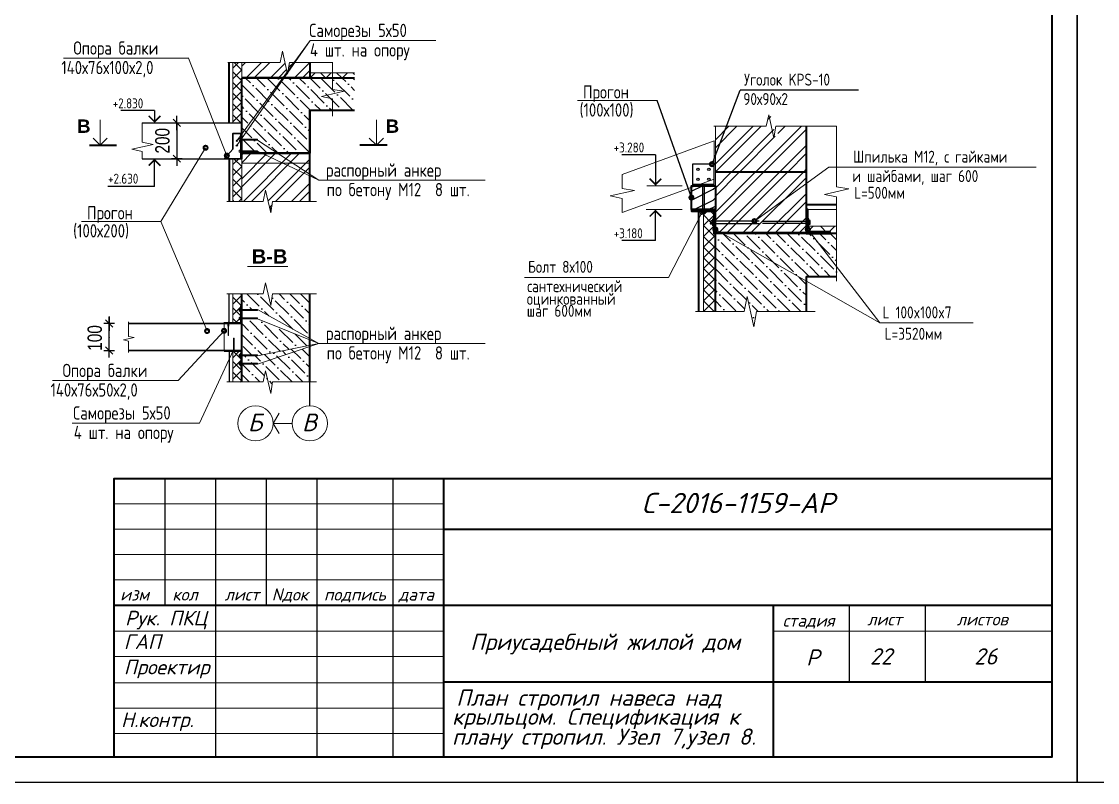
# Model space of a CAD drawing. Extents: x -12289450 to -10763036, y -7834513 to -6150123.
# Drawn here: x -10964037 to -10955030, y -7684862 to -7678492 of the extents above; entities that cross this region are included whole.
import ezdxf

# ---------------------------------------------------------------- set-up
doc = ezdxf.new("R2010")
doc.units = 0
doc.header["$LTSCALE"] = 25
doc.linetypes.add('HIDDEN2', pattern=[4.7625, 3.175, -1.5875])
doc.linetypes.add('невидимая', pattern=[9.525, 6.35, -3.175])
for name, color, linetype in [('001-ПЕРЕГОРОДКИ', 5, 'Continuous'), ('004-ВСПЛИНИИ', 15, 'Continuous'), ('005-РАЗМЕРЫ', 252, 'Continuous'), ('008-ШТРИХОВКА', 252, 'Continuous'), ('1рамка1', 7, 'Continuous'), ('Annotation - Text', 7, 'Continuous'), ('ArchiCAD', 7, 'Continuous'), ('EEE', 7, 'Continuous'), ('kassa', 7, 'Continuous'), ('Крыши', 7, 'Continuous'), ('Новое', 51, 'Continuous')]:
    doc.layers.add(name, color=color, linetype=linetype)
for name, color, linetype, lineweight in [('__АР размеры К_Ном_пера__1', 7, 'Continuous', 5), ('RAZMER', 7, 'Continuous', 9), ('СТЕНЫ', 5, 'Continuous', 40), ('ФУНДАМЕНТ', 5, 'Continuous', 30), ('штриховка', 252, 'Continuous', 9)]:
    doc.layers.add(name, color=color, linetype=linetype, lineweight=lineweight)
doc.styles.add('gismo', font='isocpeui.ttf')
doc.styles.add('GOST 2.304', font='cs_gost2304.shx')
doc.styles.add('TXT0', font='txt', dxfattribs={"width": 0.8})
doc.styles.add('СГЕНЕРИР_СТИЛЬ_1', font='arialbd.ttf')
pattern_1 = [(45, (-11648016.35, -7050638.566), (-44.9012806, 44.9012806), []), (135, (-11648016.35, -7050638.566), (-44.9012806, -44.9012806), [])]
pattern_2 = [(45, (-11648206.35, -7017706.09), (-101.027881, 101.027881), []), (45, (-11648139, -7017706.09), (-101.027881, 101.027881), [])]

# ---------------------------------------------------------------- blocks, each defined once
blk = doc.blocks.new('A8MITTA', base_point=(3180, 3140))
for p, q in [((3180, 3155), (3180, 3125)), ((3160, 3140), (3200, 3140)), ((3170, 3130), (3190, 3150))]:
    blk.add_line(p, q)

msp = doc.modelspace()

# ---------------------------------------------------------------- hatches: boundary and pattern name
at = {"layer": '008-ШТРИХОВКА', "lineweight": 25, "ltscale": 4}
h = msp.add_hatch(dxfattribs=at)
h.set_pattern_fill('ANSI32', color=256, scale=15, style=0)
h.set_pattern_definition(pattern_2)
h.paths.add_polyline_path([(-10961623.3, -7678834.3), (-10961793.4, -7678834.3), (-10961809.4, -7678931.2), (-10961851.5, -7678740), (-10961871.8, -7678834.3), (-10962193.3, -7678834.3), (-10962193.3, -7678957.7), (-10961623.3, -7678957.7)])
at = {"layer": '008-ШТРИХОВКА', "ltscale": 4}
h = msp.add_hatch(dxfattribs=at)
h.set_pattern_fill('ANSI37', color=256, scale=20, style=0)
h.set_pattern_definition(pattern_1)
h.paths.add_polyline_path([(-10962193.3, -7679640.2), (-10962268.3, -7679640.2), (-10962268.3, -7679997.7), (-10962193.3, -7679997.7), (-10962193.4, -7680052.7), (-10962193.3, -7680052.7), (-10962193.3, -7679677.7), (-10962193.3, -7679595.2), (-10962193.3, -7679595.2), (-10962193.3, -7679595.2), (-10962193.3, -7679595.2), (-10962193.3, -7678957.7), (-10962193.3, -7678957.7)])
h.paths.add_polyline_path([(-10962268.3, -7679340.2), (-10962193.3, -7679340.2), (-10962193.3, -7678834.3), (-10962268.3, -7678834.3)])
h = msp.add_hatch(dxfattribs=at)
h.set_pattern_fill('ANSI37', color=256, scale=30, style=0)
h.set_pattern_definition([(45, (-10961623.3, -7678965.245), (-67.352, 67.352), []), (135, (-10961623.3, -7678965.245), (-67.352, -67.352), [])])
h.paths.add_polyline_path([(-10961248.3, -7678965.2), (-10961248.3, -7678920.2), (-10961623.3, -7678920.2), (-10961623.3, -7678965.2)])
h = msp.add_hatch(dxfattribs=at)
h.set_pattern_fill('ANSI36', color=256, scale=20, angle=90, style=0)
h.paths.add_polyline_path([(-10962193.3, -7678965.2), (-10962193.3, -7679595.2), (-10961623.3, -7679595.2), (-10961623.3, -7679595.2), (-10961623.3, -7679234.9), (-10961623.3, -7678965.2)])
h.paths.add_polyline_path([(-10961248.3, -7678965.2), (-10961623.3, -7678965.2), (-10961623.3, -7679234.9), (-10961248.3, -7679234.9)])
at = {"layer": '008-ШТРИХОВКА', "lineweight": 25, "ltscale": 4}
h = msp.add_hatch(dxfattribs=at)
h.set_pattern_fill('ANSI32', color=256, scale=15, style=0)
h.set_pattern_definition(pattern_2)
h.paths.add_polyline_path([(-10957468.7, -7679756.1), (-10958228.7, -7679756.1), (-10958228.7, -7680256.1), (-10957468.7, -7680256.1)])
h.paths.add_polyline_path([(-10957468.7, -7679367.9), (-10957695.4, -7679367.9), (-10957716.8, -7679497.1), (-10957772.1, -7679246.1), (-10957773.9, -7679246.1), (-10957800, -7679367.9), (-10958228.7, -7679367.9), (-10958228.7, -7679746.1), (-10957468.7, -7679746.1)])
h = msp.add_hatch(dxfattribs=at)
h.set_pattern_fill('ANSI32', color=256, scale=15, style=0)
h.set_pattern_definition(pattern_2)
h.paths.add_polyline_path([(-10962193.3, -7679595.2), (-10962193.3, -7679677.7), (-10961623.3, -7679677.7), (-10961623.3, -7679595.2)])
h.paths.add_polyline_path([(-10961944.1, -7680052.7), (-10961935, -7679997.7), (-10961623.3, -7679997.7), (-10961623.3, -7679677.7), (-10962193.3, -7679677.7), (-10962193.3, -7679997.7), (-10962013.4, -7679997.7), (-10961993.2, -7679903.3), (-10961960.2, -7680052.7)])
at = {"layer": '008-ШТРИХОВКА'}
h = msp.add_hatch(dxfattribs=at)
h.set_pattern_fill('WOODFACE', color=251, scale=599.999985, style=0, pattern_type=2)
h.set_pattern_definition([(0, (12389882.94, 6534763), (599.999985, 599.999985), [29.999999, -569.999986]), (90, (12390122.94, 6534973), (-599.999985, 599.999985), [59.999998, -539.999986]), (45, (12390002.94, 6534913.03), (7e-14, 599.999985), [42.419999, -127.259997, 42.419999, -84.839998, 296.9999926, -254.588131]), (45, (12389852.94, 6534733.03), (7e-14, 599.999985), [42.425999, -84.851998, 42.425999, -678.82412]), (45, (12390062.94, 6534793.03), (7e-14, 599.999985), [42.425999, -806.102117]), (45, (12390122.94, 6534763.03), (7e-14, 599.999985), [42.425999, -806.102117]), (45, (12390032.94, 6534823.03), (7e-14, 599.999985), [42.425999, -806.102117]), (45, (12390002.94, 6534853.03), (7e-14, 599.999985), [84.851998, -763.676118]), (45, (12390152.94, 6535303.03), (7e-14, 599.999985), [84.851998, -763.676118]), (45, (12389942.94, 6534883.03), (7e-14, 599.999985), [169.703996, -678.82412]), (45, (12389912.94, 6534913.03), (7e-14, 599.999985), [169.703996, -678.82412]), (45, (12390302.94, 6535093.03), (7e-14, 599.999985), [169.703996, -678.82412]), (45, (12389882.94, 6534973.03), (7e-14, 599.999985), [127.279197, -721.248919]), (45, (12389762.94, 6535063.03), (7e-14, 599.999985), [127.279197, -721.248919]), (45, (12389822.94, 6535003.03), (7e-14, 599.999985), [127.279197, -721.248919]), (45, (12390212.94, 6535183.03), (7e-14, 599.999985), [212.132035, -636.396081]), (45, (12390152.94, 6535213.03), (7e-14, 599.999985), [212.132035, -636.396081]), (45, (12390212.94, 6535063.03), (7e-14, 599.999985), [296.98484, -551.543275]), (26.5650512, (12389942.94, 6534823.03), (599.999985, 2e-07), [67.082032, -1274.558716]), (26.5650512, (12390062.94, 6535003.03), (599.999985, 2e-07), [67.082032, -1274.558716]), (26.5650512, (12390032.94, 6534943.03), (599.999985, 2e-07), [67.082032, -1274.558716]), (26.5650512, (12389912.94, 6534763.03), (599.999985, 2e-07), [134.164077, -1207.476676]), (26.5650512, (12390032.94, 6535033.03), (599.999985, 2e-07), [201.246113, -1140.39464]), (26.5650512, (12389972.94, 6535063.03), (599.999985, 2e-07), [268.32815, -1073.312602]), (26.5650512, (12389912.94, 6535093.03), (599.999985, 2e-07), [268.32815, -1073.312602]), (26.5650512, (12389822.94, 6535273.03), (599.999985, 2e-07), [268.32815, -1073.312602]), (26.5650512, (12389822.94, 6535213.03), (599.999985, 2e-07), [335.410192, -1006.230561]), (26.5650512, (12389852.94, 6535153.03), (599.999985, 2e-07), [335.410192, -1006.230561]), (63.4349488, (12390062.94, 6534913.03), (3e-08, 599.999985), [67.082032, -1274.558716]), (63.4349488, (12389972.94, 6534853.03), (3e-08, 599.999985), [67.082032, -1274.558716]), (63.4349488, (12389882.94, 6534763.03), (3e-08, 599.999985), [134.164077, -1207.476676]), (63.4349488, (12390062.94, 6534853.03), (3e-08, 599.999985), [134.164077, -1207.476676]), (63.4349488, (12389822.94, 6534733.03), (3e-08, 599.999985), [201.246113, -1140.39464]), (63.4349488, (12389762.94, 6534733.03), (3e-08, 599.999985), [268.32815, -1073.312602]), (63.4349488, (12390302.94, 6534763.03), (3e-08, 599.999985), [268.32815, -1073.312602]), (63.4349488, (12390092.94, 6534823.03), (3e-08, 599.999985), [268.32815, -1073.312602]), (63.4349488, (12390212.94, 6534763.03), (3e-08, 599.999985), [335.410192, -1006.230561]), (63.4349488, (12390152.94, 6534793.03), (3e-08, 599.999985), [335.410192, -1006.230561])])
h.paths.add_polyline_path([(-10958228.7, -7680066.1), (-10958228.7, -7679866.1), (-10958428.7, -7679866.1), (-10958428.7, -7680066.1)])
at = {"layer": '008-ШТРИХОВКА', "ltscale": 4}
h = msp.add_hatch(dxfattribs=at)
h.set_pattern_fill('ANSI36', color=256, scale=30, angle=90, style=0)
h.set_pattern_definition([(135, (-11983367.02, -6707458.97), (-185.2177825, 50.513941), [238.125, -47.625, 0, -47.625])])
h.paths.add_polyline_path([(-10961951, -7680094.6), (-10961945.3, -7680060.2), (-10961958.6, -7680060.2)])
h = msp.add_hatch(dxfattribs=at)
h.set_pattern_fill('ANSI37', color=256, scale=20, style=0)
h.set_pattern_definition([(45, (-10958328.685, -7680919.08), (-44.9013, 44.9013), []), (135, (-10958328.685, -7680919.08), (-44.9013, -44.9013), [])])
h.paths.add_polyline_path([(-10958328.7, -7680919.1), (-10958228.7, -7680919.1), (-10958228.7, -7680266.1), (-10958228.7, -7680266.1), (-10958242.7, -7680266.1), (-10958242.7, -7680203.1), (-10958250.7, -7680203.1), (-10958250.7, -7680189.1), (-10958262.7, -7680189.1), (-10958262.7, -7680185.3, -0.414214), (-10958266.9, -7680181.1, -0.414214), (-10958262.7, -7680176.9), (-10958262.7, -7680173.1), (-10958262.7, -7680157.1), (-10958250.7, -7680157.1), (-10958250.7, -7680143.1), (-10958242.7, -7680143.1), (-10958242.7, -7680080.1), (-10958298.7, -7680080.1), (-10958298.7, -7680088.1), (-10958312.7, -7680088.1), (-10958312.7, -7680100.1), (-10958328.7, -7680100.1)])
h = msp.add_hatch(dxfattribs=at)
h.set_pattern_fill('ANSI37', color=256, scale=39.999999, style=0)
h.set_pattern_definition([(45, (-10957468.69, -7680266.11), (-89.8, 89.8), []), (135, (-10957468.69, -7680266.11), (-89.8, -89.8), [])])
h.paths.add_polyline_path([(-10957214.1, -7680266.1), (-10957214.1, -7680206.1), (-10957468.7, -7680206.1), (-10957468.7, -7680266.1)])
h = msp.add_hatch(dxfattribs=at)
h.set_pattern_fill('ANSI36', color=256, scale=20, angle=90, style=0)
h.paths.add_polyline_path([(-10957214.1, -7680625.6), (-10957214.1, -7680266.1), (-10957468.7, -7680266.1), (-10957468.7, -7680625.6)])
h.paths.add_polyline_path([(-10958228.7, -7680919.1), (-10957988.8, -7680919.1), (-10957961.8, -7680793.2), (-10957905.6, -7681048.3), (-10957884.3, -7680919.1), (-10957468.7, -7680919.1), (-10957468.7, -7680625.6), (-10957468.7, -7680266.1), (-10958228.7, -7680266.1)])
h = msp.add_hatch(dxfattribs=at)
h.set_pattern_fill('ANSI36', color=256, scale=20, angle=90, style=0)
h.set_pattern_definition([(135, (-11648206.35, -7017706.09), (-123.4785217, 33.6759605), [158.75, -31.75, 0, -31.75])])
h.paths.add_polyline_path([(-10961623.3, -7680772.7), (-10961935, -7680772.7), (-10961951, -7680869.6), (-10961993.2, -7680678.3), (-10962013.4, -7680772.7), (-10962193.3, -7680772.7), (-10962193.3, -7681282.7), (-10962060.7, -7681282.7), (-10962060.7, -7681290.7), (-10961623.3, -7681202.7)])
h.paths.add_polyline_path([(-10961623.3, -7681213), (-10961623.3, -7681202.7), (-10962060.7, -7681290.7), (-10962193.3, -7681290.7), (-10962193.3, -7681352.8), (-10962060.7, -7681352.8), (-10962060.7, -7681360.8)])
h.paths.add_polyline_path([(-10961623.3, -7681213), (-10962060.7, -7681360.8), (-10962060.7, -7681360.8), (-10962193.3, -7681360.8), (-10962193.3, -7681509.7), (-10962013.4, -7681509.7), (-10961993.2, -7681415.3), (-10961972.4, -7681509.7), (-10961623.3, -7681509.7)])
h.paths.add_polyline_path([(-10962060.7, -7680903.5), (-10962060.7, -7680911.5), (-10962193.3, -7680911.5), (-10962193.3, -7680973.5), (-10962060.7, -7680973.5), (-10962060.7, -7680981.5), (-10961623.3, -7681157.4), (-10961623.3, -7681146)], flags=16)
h.paths.add_polyline_path([(-10962060.7, -7680981.5), (-10962193.3, -7680981.5), (-10962193.3, -7681282.7), (-10962060.7, -7681282.7), (-10962060.7, -7681290.7), (-10961623.3, -7681202.7), (-10961623.3, -7681157.4)], flags=16)
h.paths.add_polyline_path([(-10961993.2, -7680678.3), (-10962013.4, -7680772.7), (-10961972.4, -7680772.7)], flags=17)
h.paths.add_polyline_path([(-10961935, -7681509.7), (-10961972.4, -7681509.7), (-10961951, -7681606.6)])
h.paths.add_polyline_path([(-10961993.2, -7681415.3), (-10962013.4, -7681509.7), (-10961972.4, -7681509.7)], flags=17)
h = msp.add_hatch(dxfattribs=at)
h.set_pattern_fill('ANSI37', color=256, scale=20, style=0)
h.set_pattern_definition(pattern_1)
h.paths.add_polyline_path([(-10962201.3, -7680922.5), (-10962205.3, -7680922.5), (-10962205.3, -7680915.5), (-10962215.3, -7680915.5), (-10962215.3, -7680899.5), (-10962211.3, -7680899.5), (-10962205.3, -7680899.5), (-10962205.3, -7680892.5), (-10962201.3, -7680892.5), (-10962201.3, -7680872.5), (-10962193.3, -7680872.5), (-10962193.3, -7680772.7), (-10962268.3, -7680772.7), (-10962268.3, -7681012.5), (-10962201.3, -7681012.5), (-10962201.3, -7680992.5), (-10962205.3, -7680992.5), (-10962205.3, -7680985.5), (-10962215.3, -7680985.5), (-10962215.3, -7680969.5), (-10962211.3, -7680969.5), (-10962205.3, -7680969.5), (-10962205.3, -7680962.5), (-10962201.3, -7680962.5)])
h.paths.add_polyline_path([(-10962205.3, -7681271.7), (-10962201.3, -7681271.7), (-10962201.3, -7681251.7), (-10962249.5, -7681251.7, -0.302555), (-10962267.5, -7681253.1), (-10962268.3, -7681254.7), (-10962268.3, -7681509.7), (-10962193.3, -7681509.7), (-10962193.3, -7681391.8), (-10962201.3, -7681391.8), (-10962201.3, -7681371.8), (-10962205.3, -7681371.8), (-10962205.3, -7681364.8), (-10962215.3, -7681364.8), (-10962215.3, -7681348.8), (-10962211.3, -7681348.8), (-10962205.3, -7681348.8), (-10962205.3, -7681341.8), (-10962201.3, -7681341.8), (-10962201.3, -7681301.7), (-10962205.3, -7681301.7), (-10962205.3, -7681294.7), (-10962215.3, -7681294.7), (-10962215.3, -7681278.7), (-10962211.3, -7681278.7), (-10962205.3, -7681278.7)])
h = msp.add_hatch(dxfattribs=at)
h.set_pattern_fill('ANSI36', color=256, scale=20, angle=90, style=0)
h.set_pattern_definition([(135, (-10962193.3, -7681290.744), (-123.4785, 33.676), [158.75, -31.75, 0, -31.75])])
h.paths.add_polyline_path([(-10961623.3, -7681157.4), (-10962060.7, -7680981.5), (-10962193.3, -7680981.5), (-10962193.3, -7681282.7), (-10962060.7, -7681282.7), (-10962060.7, -7681290.7), (-10961623.3, -7681202.7)])

# ---------------------------------------------------------------- linework, layer by layer
at = {"lineweight": 13, "ltscale": 20}
for p, q in [((-10961621.3, -7678650.9), (-10962234.7, -7679530.8)), ((-10961621.3, -7678650.9), (-10962234.7, -7679490.4)), ((-10961621.3, -7678650.9), (-10960569.5, -7678650.9)), ((-10961621.3, -7678650.9), (-10960569.5, -7678650.9)), ((-10961597.6, -7678650.9), (-10960569.5, -7678650.9)), ((-10963686.6, -7678798.2), (-10962634.8, -7678798.2)), ((-10963554, -7678798.2), (-10962638.2, -7678798.2)), ((-10962638.2, -7678798.2), (-10962318.1, -7679615)), ((-10959382.1, -7679153.6), (-10958717, -7679153.6)), ((-10962060.7, -7679484.4), (-10961548.2, -7679820.4)), ((-10962060.7, -7679484.4), (-10961548.2, -7679820.4)), ((-10962869.5, -7680165.2), (-10962496.3, -7679549)), ((-10962060.7, -7679577.9), (-10961548.2, -7679820.4)), ((-10962060.7, -7679577.9), (-10961548.2, -7679820.4)), ((-10961548.2, -7679820.4), (-10960539.2, -7679820.4)), ((-10961548.2, -7679820.4), (-10960531.7, -7679820.4)), ((-10961548.2, -7679820.4), (-10960154.6, -7679820.4)), ((-10963534.6, -7680165.2), (-10962869.5, -7680165.2)), ((-10962869.5, -7680165.2), (-10962483, -7681082.7)), ((-10962060.7, -7680903.5), (-10961548.2, -7681187.6)), ((-10962060.7, -7680903.5), (-10961548.2, -7681187.6)), ((-10962060.7, -7680981.5), (-10961548.2, -7681187.6)), ((-10962060.7, -7680981.5), (-10961548.2, -7681187.6)), ((-10962725.4, -7681497.7), (-10962341.3, -7681081.1)), ((-10962060.7, -7681360.8), (-10961548.2, -7681187.6)), ((-10962060.7, -7681290.7), (-10961548.2, -7681187.6)), ((-10962060.7, -7681360.8), (-10961548.2, -7681187.6)), ((-10962060.7, -7681290.7), (-10961548.2, -7681187.6)), ((-10961548.2, -7681187.6), (-10960539.2, -7681187.6)), ((-10961548.2, -7681187.6), (-10960531.7, -7681187.6)), ((-10961548.2, -7681187.6), (-10960154.6, -7681187.6)), ((-10962546.7, -7681853.2), (-10962261.5, -7681240.2)), ((-10963777.2, -7681497.7), (-10962725.4, -7681497.7)), ((-10963611.6, -7681853.2), (-10962546.7, -7681853.2))]:
    msp.add_line(p, q, dxfattribs=at)
at = {"lineweight": 25, "ltscale": 20}
for p, q in [((-10958256.8, -7679686.1), (-10958021, -7679067.4)), ((-10957029.2, -7679067.4), (-10958021, -7679067.4)), ((-10958428.7, -7679966.1), (-10958717, -7679153.6))]:
    msp.add_line(p, q, dxfattribs=at)
at = {"linetype": 'Continuous', "lineweight": 25, "ltscale": 20}
for p, q in [((-10962923.1, -7679237.5), (-10963205.7, -7679237.5)), ((-10962923.1, -7679237.5), (-10962923.1, -7679340.2)), ((-10962923.1, -7679764.9), (-10962923.1, -7679640.2)), ((-10962923.1, -7679873.5), (-10962923.1, -7679640.2)), ((-10958729.9, -7679607), (-10959012.5, -7679607)), ((-10958729.9, -7679607), (-10958729.9, -7679866.1)), ((-10962923.1, -7679873.5), (-10963314.4, -7679873.5)), ((-10962923.1, -7679873.5), (-10963314.4, -7679873.5)), ((-10958729.9, -7680325.2), (-10958729.9, -7680066.1)), ((-10958729.9, -7680325.2), (-10959012.5, -7680325.2)), ((-10958729.9, -7680325.2), (-10959012.5, -7680325.2))]:
    msp.add_line(p, q, dxfattribs=at)
at = {"linetype": 'Continuous', "lineweight": 25, "ltscale": 20, "const_width": 13.4}
for points in [[(-10962874.1, -7679281.7), (-10962923.1, -7679330.7), (-10962972.1, -7679281.7)], [(-10962874.1, -7679698.7), (-10962923.1, -7679649.7), (-10962972.1, -7679698.7)], [(-10958680.9, -7679807.6), (-10958729.9, -7679856.6), (-10958779, -7679807.6)], [(-10958680.9, -7680124.6), (-10958729.9, -7680075.6), (-10958779, -7680124.6)]]:
    msp.add_lwpolyline(points, dxfattribs=at)
at = {"lineweight": 25, "ltscale": 20}
for points, const_width in [([(-10962504.7, -7679549, -1), (-10962487.8, -7679549, -1)], 33.7), ([(-10962326.5, -7679615, -1), (-10962309.6, -7679615, -1)], 33.8), ([(-10958265.3, -7679686.1, -1), (-10958248.4, -7679686.1, -1)], 33.7), ([(-10958437.1, -7679966.1, -1), (-10958420.2, -7679966.1, -1)], 33.7), ([(-10958348.9, -7680100.1, -1), (-10958340.5, -7680100.1, -1)], 16.9), ([(-10958266.9, -7680181.1, -1), (-10958258.5, -7680181.1, -1)], 16.9), ([(-10958237.1, -7680233.3, -1), (-10958220.2, -7680233.3, -1)], 33.7), ([(-10957910.5, -7680163.1, -1), (-10957893.7, -7680163.1, -1)], 33.7), ([(-10957463.1, -7680233.2, -1), (-10957446.2, -7680233.2, -1)], 33.7), ([(-10962491.4, -7681082.7, -1), (-10962474.6, -7681082.7, -1)], 33.7), ([(-10962349.8, -7681081.1, -1), (-10962332.9, -7681081.1, -1)], 33.7)]:
    msp.add_lwpolyline(points, format="xyb", close=True, dxfattribs=dict(at, const_width=const_width))
at = {"color": 0, "linetype": 'Continuous', "lineweight": 5, "ltscale": 75}
msp.add_lwpolyline([(-10962144.2, -7680543.7), (-10961807.2, -7680543.7)], dxfattribs=at)
at = {"layer": '001-ПЕРЕГОРОДКИ', "lineweight": 18, "ltscale": 100}
for points in [[(-10963377.8, -7679314.4), (-10963377.8, -7679527.4)], [(-10961066.4, -7679314.4), (-10961066.4, -7679527.4)]]:
    msp.add_lwpolyline(points, dxfattribs=at)
at = {"layer": '001-ПЕРЕГОРОДКИ', "lineweight": 35, "ltscale": 100}
for points in [[(-10963468.6, -7679527.4), (-10963240.7, -7679527.4)], [(-10960975.6, -7679527.4), (-10961203.5, -7679527.4)]]:
    msp.add_lwpolyline(points, dxfattribs=at)
at = {"layer": '004-ВСПЛИНИИ', "color": 0, "lineweight": 0}
for points in [[(-10962310.3, -7678834.3), (-10961871.8, -7678834.3), (-10961851.5, -7678740), (-10961809.4, -7678931.2), (-10961793.4, -7678834.3), (-10961432.3, -7678834.3)], [(-10961432.3, -7679282.9), (-10961432.3, -7679138.5), (-10961526.7, -7679118.3), (-10961335.4, -7679076.1), (-10961432.3, -7679060.1), (-10961432.3, -7678832.2)], [(-10958240.7, -7679367.9), (-10957802.2, -7679367.9), (-10957781.9, -7679273.6), (-10957739.8, -7679464.8), (-10957723.7, -7679367.9), (-10957214.1, -7679367.9)], [(-10963026, -7679640.2), (-10963026, -7679580.7), (-10963113.2, -7679559.8), (-10962933.5, -7679520.1), (-10963026, -7679501), (-10963026, -7679340.2)], [(-10957214.1, -7680666.4), (-10957214.1, -7679960.3), (-10957314.7, -7679938.7), (-10957110.7, -7679893.7), (-10957214.1, -7679876.6), (-10957214.1, -7679367.9)], [(-10959009.9, -7680091.1), (-10959009.9, -7679973.3), (-10959110.6, -7679951.7), (-10958906.6, -7679906.7), (-10959009.9, -7679889.6), (-10959009.9, -7679771.8)], [(-10962317.3, -7679997.7), (-10962013.4, -7679997.7), (-10961993.2, -7679903.3), (-10961951, -7680094.6), (-10961935, -7679997.7), (-10961567.5, -7679997.7)], [(-10962317.3, -7680772.7), (-10962013.4, -7680772.7), (-10961993.2, -7680678.3), (-10961951, -7680869.6), (-10961935, -7680772.7), (-10961567.5, -7680772.7)], [(-10958394, -7680919.1), (-10957988.8, -7680919.1), (-10957961.8, -7680793.2), (-10957905.6, -7681048.3), (-10957884.3, -7680919.1), (-10957394.3, -7680919.1)], [(-10963140.1, -7681262.6), (-10963140.1, -7681168.2), (-10963183.7, -7681157.7), (-10963093.9, -7681137.9), (-10963140.1, -7681128.3), (-10963140.1, -7681004.9)], [(-10962317.3, -7681509.7), (-10962013.4, -7681509.7), (-10961993.2, -7681415.3), (-10961951, -7681606.6), (-10961935, -7681509.7), (-10961567.5, -7681509.7)]]:
    msp.add_lwpolyline(points, dxfattribs=at)
at = {"layer": '005-РАЗМЕРЫ', "color": 251}
for p, q in [((-10962736.9, -7679343.2), (-10962736.9, -7679637.2)), ((-10963303.4, -7681032.2), (-10963303.4, -7681029.2)), ((-10963303.4, -7681138.2), (-10963303.4, -7681141.2))]:
    msp.add_line(p, q, dxfattribs=at)
at = {"layer": '005-РАЗМЕРЫ', "color": 6, "lineweight": 25, "ltscale": 4}
for points in [[(-10958336.7, -7679860.1), (-10958336.7, -7680088.1), (-10958320.7, -7680088.1), (-10958320.7, -7679860.1)], [(-10958358.7, -7680080.1), (-10958328.7, -7680080.1), (-10958298.7, -7680080.1), (-10958298.7, -7680088.1), (-10958358.7, -7680088.1), (-10958358.7, -7680080.1)], [(-10958328.7, -7680088.1), (-10958312.7, -7680088.1), (-10958312.7, -7680100.1), (-10958328.7, -7680100.1), (-10958328.7, -7680100.1), (-10958328.7, -7680100.1), (-10958344.7, -7680100.1), (-10958344.7, -7680088.1), (-10958312.7, -7680088.1)], [(-10958250.7, -7680173.1), (-10958250.7, -7680189.1), (-10958262.7, -7680189.1), (-10958262.7, -7680173.1), (-10958262.7, -7680173.1), (-10958262.7, -7680173.1), (-10958262.7, -7680157.1), (-10958250.7, -7680157.1), (-10958250.7, -7680189.1)], [(-10958242.7, -7680143.1), (-10958242.7, -7680173.1), (-10958242.7, -7680203.1), (-10958250.7, -7680203.1), (-10958250.7, -7680143.1), (-10958242.7, -7680143.1)], [(-10957862.7, -7680163.1), (-10958250.7, -7680163.1), (-10958250.7, -7680183.1), (-10957862.7, -7680183.1)], [(-10957834.7, -7680163.1), (-10957446.7, -7680163.1), (-10957446.7, -7680183.1), (-10957834.7, -7680183.1)], [(-10957454.7, -7680143.1), (-10957454.7, -7680173.1), (-10957454.7, -7680203.1), (-10957446.7, -7680203.1), (-10957446.7, -7680143.1), (-10957454.7, -7680143.1)], [(-10957446.7, -7680173.1), (-10957446.7, -7680189.1), (-10957434.7, -7680189.1), (-10957434.7, -7680173.1), (-10957434.7, -7680173.1), (-10957434.7, -7680173.1), (-10957434.7, -7680157.1), (-10957446.7, -7680157.1), (-10957446.7, -7680189.1)]]:
    msp.add_lwpolyline(points, dxfattribs=at)
at = {"layer": '005-РАЗМЕРЫ', "color": 251}
msp.add_lwpolyline([(-10963303.4, -7681237.3), (-10963303.4, -7680964.8)], dxfattribs=at)
at = {"layer": '008-ШТРИХОВКА', "ltscale": 3}
for points in [[(-10962193.3, -7679340.2), (-10962193.3, -7679640.2)], [(-10961623.3, -7681708.2), (-10961623.3, -7680940.2)]]:
    msp.add_lwpolyline(points, dxfattribs=at)
at = {"layer": '1рамка1', "color": 7, "lineweight": 25, "ltscale": 133.333333}
msp.add_line((-10958238.7, -7679856.1), (-10958418.7, -7679856.1), dxfattribs=at)
msp.add_lwpolyline([(-10958418.7, -7679866.1), (-10958238.7, -7679866.1), (-10958238.7, -7679686.1), (-10958418.7, -7679686.1), (-10958418.7, -7679866.1)], close=True, dxfattribs=at)
for centre in [(-10958374.1, -7679728.6), (-10958283.2, -7679728.6), (-10958374.1, -7679813.6), (-10958283.2, -7679813.6)]:
    msp.add_circle(centre, 10, dxfattribs=at)
at = {"layer": '__АР размеры К_Ном_пера__1', "linetype": 'Continuous'}
for points in [[(-10958506.3, -7679866.1), (-10958801, -7679866.1)], [(-10958506.3, -7680066.1), (-10958809.3, -7680066.1)]]:
    msp.add_lwpolyline(points, dxfattribs=at)
at = {"layer": 'Annotation - Text', "color": 0, "lineweight": 20}
for points in [[(-10961930.7, -7681855.8), (-10961881.3, -7681770.1)], [(-10961770.9, -7681855.8), (-10961930.7, -7681855.8)], [(-10961930.7, -7681855.8), (-10961881.3, -7681941.4)]]:
    msp.add_lwpolyline(points, dxfattribs=at)
for centre in [(-10962078.3, -7681855.8), (-10961623.3, -7681855.8)]:
    msp.add_circle(centre, 147.6, dxfattribs=at)
at = {"layer": 'ArchiCAD', "color": 7, "linetype": 'Continuous', "lineweight": 35}
for p, q in [((-10963261.1, -7682316.7), (-10955411.9, -7682316.7)), ((-10963261.1, -7682316.7), (-10955411.9, -7682316.7)), ((-10960503.3, -7682316.7), (-10960503.3, -7684650.2)), ((-10960503.3, -7682741), (-10955411.9, -7682741)), ((-10963261.1, -7683377.4), (-10955411.9, -7683377.4)), ((-10957745.5, -7683377.4), (-10957745.5, -7684650.2)), ((-10960503.3, -7684020.5), (-10955411.9, -7684020.5))]:
    msp.add_line(p, q, dxfattribs=at)
for points in [[(-10972171.1, -7672473.4), (-10955411.9, -7672473.4), (-10955411.9, -7684650.4), (-10972171.1, -7684650.4)], [(-10972171.1, -7672473.4), (-10955411.9, -7672473.4), (-10955411.9, -7684650.4), (-10972171.1, -7684650.4)], [(-10955411.9, -7684650.2), (-10963261.1, -7684650.2), (-10963261.1, -7682316.7), (-10955411.9, -7682316.7), (-10955411.9, -7684650.2)]]:
    msp.add_lwpolyline(points, close=True, dxfattribs=at)
at = {"layer": 'EEE', "lineweight": 15}
for p, q in [((-10957279.7, -7679712.4), (-10955544.2, -7679712.4)), ((-10957279.7, -7679712.4), (-10955544.2, -7679712.4)), ((-10959826.5, -7680634.4), (-10958621.8, -7680634.4)), ((-10959826.5, -7680634.4), (-10958621.8, -7680634.4)), ((-10956852, -7681015.7), (-10956071.1, -7681015.7))]:
    msp.add_line(p, q, dxfattribs=at)
for points in [[(-10957279.7, -7679712.4), (-10957902.1, -7680163.1)], [(-10958621.8, -7680634.4), (-10958346.6, -7680103.8)], [(-10956852, -7681015.7), (-10958242.7, -7680225.4)], [(-10956852, -7681015.7), (-10957460.7, -7680225.4)]]:
    msp.add_lwpolyline(points, dxfattribs=at)
at = {"layer": 'kassa', "lineweight": 15}
for p, q in [((-10963261.1, -7682528.8), (-10960503.3, -7682528.8)), ((-10960503.3, -7682741), (-10963261.1, -7682741)), ((-10963261.1, -7682953.1), (-10960503.3, -7682953.1)), ((-10963261.1, -7683165.2), (-10960503.3, -7683165.2)), ((-10963261.1, -7683596.2), (-10960503.3, -7683596.2)), ((-10957745.5, -7683596.2), (-10955411.9, -7683596.2)), ((-10963261.1, -7683808.4), (-10960503.3, -7683808.4)), ((-10963261.1, -7684027.2), (-10960503.3, -7684027.2)), ((-10963261.1, -7684239.4), (-10960503.3, -7684239.4)), ((-10963261.1, -7684451.5), (-10960503.3, -7684451.5))]:
    msp.add_line(p, q, dxfattribs=at)
at = {"layer": 'RAZMER', "color": 1, "lineweight": 35, "ltscale": 4}
msp.add_lwpolyline([(-10958228.7, -7679866.1), (-10958228.7, -7680066.1), (-10958428.7, -7680066.1), (-10958428.7, -7679866.1)], close=True, dxfattribs=at)
at = {"layer": 'Крыши', "lineweight": 15, "ltscale": 3}
for points in [[(-10959009.9, -7679771.8), (-10958238.7, -7679491.1)], [(-10958238.7, -7679491.1), (-10958238.7, -7679810.4)], [(-10959009.9, -7680091.1), (-10958238.7, -7679810.4)]]:
    msp.add_lwpolyline(points, dxfattribs=at)
at = {"layer": 'Новое', "color": 7, "linetype": 'Continuous'}
for p, q in [((-10963261.1, -7682316.7), (-10963261.1, -7684650.2)), ((-10963261.1, -7682316.7), (-10963261.1, -7684650.2)), ((-10962836.8, -7682316.7), (-10962836.8, -7683377.4)), ((-10962412.5, -7682316.7), (-10962412.5, -7684650.2)), ((-10961988.3, -7682316.7), (-10961988.3, -7683377.4)), ((-10961564, -7682316.7), (-10961564, -7684650.2)), ((-10960927.6, -7682316.7), (-10960927.6, -7684650.2)), ((-10957109, -7683377.4), (-10957109, -7684020.5)), ((-10956472.6, -7683377.4), (-10956472.6, -7684020.5))]:
    msp.add_line(p, q, dxfattribs=at)
for points in [[(-10973019.7, -7672261.3), (-10955199.8, -7672261.3), (-10955199.8, -7684862.5), (-10973019.7, -7684862.5)], [(-10973019.7, -7672261.3), (-10955199.8, -7672261.3), (-10955199.8, -7684862.5), (-10973019.7, -7684862.5)], [(-10955199.8, -7672261.3), (-10937379.9, -7672261.3), (-10937379.9, -7684862.5), (-10955199.8, -7684862.5)], [(-10955199.8, -7672261.3), (-10937379.9, -7672261.3), (-10937379.9, -7684862.5), (-10955199.8, -7684862.5)]]:
    msp.add_lwpolyline(points, close=True, dxfattribs=at)
at = {"layer": 'СТЕНЫ', "ltscale": 3}
for p, q in [((-10961248.3, -7678965.2), (-10962193.3, -7678965.2)), ((-10961623.3, -7679234.9), (-10961248.3, -7679234.9)), ((-10962193.3, -7679595.2), (-10961623.3, -7679595.2)), ((-10957214.1, -7680266.1), (-10958228.7, -7680266.1)), ((-10957468.7, -7680625.6), (-10957214.1, -7680625.6))]:
    msp.add_line(p, q, dxfattribs=at)
for points in [[(-10962298.3, -7679340.2), (-10962298.3, -7678834.3)], [(-10961623.3, -7678834.3), (-10961623.3, -7678965.2)], [(-10961623.3, -7679234.9), (-10961623.3, -7679595.2), (-10962193.3, -7679595.2), (-10962193.3, -7678965.2)], [(-10961623.3, -7679997.7), (-10961623.3, -7679234.9)], [(-10957468.7, -7679367.9), (-10957468.7, -7680266.1)], [(-10962298.3, -7679640.2), (-10962298.3, -7679997.7)], [(-10958368.7, -7680080.1), (-10958368.7, -7680919.1)], [(-10958228.7, -7680919.1), (-10958228.7, -7680266.1)], [(-10957468.7, -7680625.6), (-10957468.7, -7680919.1)], [(-10962193.3, -7681509.7), (-10962193.3, -7680772.7)], [(-10961623.3, -7681509.7), (-10961623.3, -7680772.7)]]:
    msp.add_lwpolyline(points, dxfattribs=at)
at = {"layer": 'СТЕНЫ', "lineweight": 15, "ltscale": 3}
for points in [[(-10962268.3, -7678834.3), (-10962268.3, -7679340.2)], [(-10962193.3, -7678834.3), (-10962193.3, -7679997.7)], [(-10962193.3, -7679997.7), (-10962193.3, -7678834.3)], [(-10958228.7, -7679367.9), (-10958228.7, -7680919.1)], [(-10962268.3, -7679997.7), (-10962268.3, -7679640.2)], [(-10958368.7, -7680080.1), (-10958368.7, -7680919.1)], [(-10958328.7, -7680919.1), (-10958328.7, -7680100.1)], [(-10957468.7, -7680625.6), (-10957468.7, -7680919.1)], [(-10962268.3, -7680772.7), (-10962268.3, -7681020.5)], [(-10962268.3, -7681245.5), (-10962268.3, -7681509.7)]]:
    msp.add_lwpolyline(points, dxfattribs=at)
at = {"layer": 'СТЕНЫ', "lineweight": 9, "ltscale": 4}
for points in [[(-10962193.3, -7678834.3), (-10962193.3, -7678957.7), (-10961623.3, -7678957.7), (-10961623.3, -7678834.3)], [(-10961623.3, -7678920.2), (-10961248.3, -7678920.2)], [(-10958228.7, -7679367.9), (-10958228.7, -7679746.1), (-10957468.7, -7679746.1), (-10957468.7, -7679367.9)], [(-10962193.3, -7679997.7), (-10962193.3, -7679677.7), (-10961623.3, -7679677.7), (-10961623.3, -7679997.7)], [(-10961944.1, -7680052.7), (-10961960.2, -7680052.7)], [(-10957214.1, -7680066.1), (-10957468.7, -7680066.1)], [(-10957468.7, -7680206.1), (-10957214.1, -7680206.1)]]:
    msp.add_lwpolyline(points, dxfattribs=at)
at = {"layer": 'СТЕНЫ', "color": 5, "lineweight": 30}
for points in [[(-10963377.8, -7679527.4), (-10963437, -7679468.2)], [(-10963377.8, -7679527.4), (-10963318.6, -7679468.2)], [(-10961066.4, -7679527.4), (-10961125.6, -7679468.2)], [(-10961066.4, -7679527.4), (-10961007.2, -7679468.2)]]:
    msp.add_lwpolyline(points, dxfattribs=at)
at = {"layer": 'СТЕНЫ', "color": 3, "lineweight": 20, "ltscale": 50}
for points in [[(-10962204.5, -7679480.4), (-10962204.5, -7679488.4), (-10962214.5, -7679488.4), (-10962214.5, -7679472.4), (-10962210.5, -7679472.4), (-10962210.5, -7679472.4), (-10962210.5, -7679472.4), (-10962204.5, -7679472.4), (-10962204.5, -7679488.4)], [(-10962200.5, -7679465.4), (-10962200.5, -7679480.4), (-10962200.5, -7679495.4), (-10962204.5, -7679495.4), (-10962204.5, -7679465.4), (-10962200.5, -7679465.4)], [(-10962204.5, -7679577.9), (-10962204.5, -7679585.9), (-10962214.5, -7679585.9), (-10962214.5, -7679569.9), (-10962210.5, -7679569.9), (-10962210.5, -7679569.9), (-10962210.5, -7679569.9), (-10962204.5, -7679569.9), (-10962204.5, -7679585.9)], [(-10962200.5, -7679562.9), (-10962200.5, -7679577.9), (-10962200.5, -7679592.9), (-10962204.5, -7679592.9), (-10962204.5, -7679562.9), (-10962200.5, -7679562.9)], [(-10962205.3, -7680977.5), (-10962205.3, -7680985.5), (-10962215.3, -7680985.5), (-10962215.3, -7680969.5), (-10962211.3, -7680969.5), (-10962211.3, -7680969.5), (-10962211.3, -7680969.5), (-10962205.3, -7680969.5), (-10962205.3, -7680985.5)], [(-10962201.3, -7680962.5), (-10962201.3, -7680977.5), (-10962201.3, -7680992.5), (-10962205.3, -7680992.5), (-10962205.3, -7680962.5), (-10962201.3, -7680962.5)], [(-10962205.3, -7681356.8), (-10962205.3, -7681364.8), (-10962215.3, -7681364.8), (-10962215.3, -7681348.8), (-10962211.3, -7681348.8), (-10962211.3, -7681348.8), (-10962211.3, -7681348.8), (-10962205.3, -7681348.8), (-10962205.3, -7681364.8)], [(-10962201.3, -7681341.8), (-10962201.3, -7681356.8), (-10962201.3, -7681371.8), (-10962205.3, -7681371.8), (-10962205.3, -7681341.8), (-10962201.3, -7681341.8)]]:
    msp.add_lwpolyline(points, dxfattribs=at)
for points in [[(-10962060.7, -7679476.4), (-10962193.3, -7679476.4), (-10962193.3, -7679484.4), (-10962060.7, -7679484.4)], [(-10962164.2, -7679573.9), (-10962193.3, -7679573.9), (-10962193.3, -7679581.9), (-10962164.2, -7679581.9)], [(-10962060.7, -7679573.9), (-10962193.3, -7679573.9), (-10962193.3, -7679581.9), (-10962060.7, -7679581.9)], [(-10962309.9, -7681041.6), (-10962309.9, -7681012.5), (-10962301.9, -7681012.5), (-10962301.9, -7681041.6)], [(-10962060.7, -7680973.5), (-10962201.3, -7680973.5), (-10962201.3, -7680981.5), (-10962060.7, -7680981.5)], [(-10962307.9, -7681041.6), (-10962307.9, -7681120.5), (-10962303.9, -7681120.5), (-10962303.9, -7681041.6)], [(-10962261.5, -7681222.6), (-10962261.5, -7681143.7), (-10962257.5, -7681143.7), (-10962257.5, -7681222.6)], [(-10962263.5, -7681222.6), (-10962263.5, -7681251.7), (-10962255.5, -7681251.7), (-10962255.5, -7681222.6)], [(-10962060.7, -7681352.8), (-10962201.3, -7681352.8), (-10962201.3, -7681360.8), (-10962060.7, -7681360.8)]]:
    msp.add_lwpolyline(points, close=True, dxfattribs=at)
at = {"layer": 'СТЕНЫ', "lineweight": 9, "ltscale": 4}
msp.add_lwpolyline([(-10958228.7, -7680256.1), (-10957468.7, -7680256.1), (-10957468.7, -7679756.1), (-10958228.7, -7679756.1)], close=True, dxfattribs=at)
at = {"layer": 'СТЕНЫ', "ltscale": 4}
for points in [[(-10957214.1, -7680026.1), (-10957468.7, -7680026.1)], [(-10961945.3, -7680060.2), (-10961958.6, -7680060.2)]]:
    msp.add_lwpolyline(points, dxfattribs=at)
at = {"layer": 'СТЕНЫ', "color": 3, "ltscale": 4}
for points in [[(-10958228.7, -7680066.1), (-10958428.7, -7680066.1), (-10958428.7, -7680080.1), (-10958242.7, -7680080.1), (-10958242.7, -7680266.1), (-10958228.7, -7680266.1)], [(-10957468.7, -7680266.1), (-10957268.7, -7680266.1), (-10957268.7, -7680252.1), (-10957454.7, -7680252.1), (-10957454.7, -7680066.1), (-10957468.7, -7680066.1)]]:
    msp.add_lwpolyline(points, close=True, dxfattribs=at)
at = {"layer": 'СТЕНЫ', "lineweight": 25, "ltscale": 3}
for points in [[(-10962298.3, -7681012.5), (-10962298.3, -7680772.7)], [(-10962298.3, -7681251.7), (-10962298.3, -7681503.7)]]:
    msp.add_lwpolyline(points, dxfattribs=at)
at = {"layer": 'СТЕНЫ', "color": 3, "linetype": 'невидимая', "lineweight": 20, "ltscale": 50}
for points in [[(-10962205.3, -7680907.5), (-10962205.3, -7680915.5), (-10962215.3, -7680915.5), (-10962215.3, -7680899.5), (-10962211.3, -7680899.5), (-10962211.3, -7680899.5), (-10962211.3, -7680899.5), (-10962205.3, -7680899.5), (-10962205.3, -7680915.5)], [(-10962201.3, -7680892.5), (-10962201.3, -7680907.5), (-10962201.3, -7680922.5), (-10962205.3, -7680922.5), (-10962205.3, -7680892.5), (-10962201.3, -7680892.5)], [(-10962205.3, -7681286.7), (-10962205.3, -7681294.7), (-10962215.3, -7681294.7), (-10962215.3, -7681278.7), (-10962211.3, -7681278.7), (-10962211.3, -7681278.7), (-10962211.3, -7681278.7), (-10962205.3, -7681278.7), (-10962205.3, -7681294.7)], [(-10962201.3, -7681271.7), (-10962201.3, -7681286.7), (-10962201.3, -7681301.7), (-10962205.3, -7681301.7), (-10962205.3, -7681271.7), (-10962201.3, -7681271.7)]]:
    msp.add_lwpolyline(points, dxfattribs=at)
for points in [[(-10962060.7, -7680903.5), (-10962201.3, -7680903.5), (-10962201.3, -7680911.5), (-10962060.7, -7680911.5)], [(-10962060.7, -7681282.7), (-10962201.3, -7681282.7), (-10962201.3, -7681290.7), (-10962060.7, -7681290.7)]]:
    msp.add_lwpolyline(points, close=True, dxfattribs=at)
at = {"layer": 'СТЕНЫ', "color": 4, "lineweight": 25, "ltscale": 50}
for centre in [(-10962234.7, -7679490.4), (-10962234.7, -7679530.8)]:
    msp.add_circle(centre, 5, dxfattribs=at)
at = {"layer": 'СТЕНЫ', "color": 3, "lineweight": 20, "ltscale": 50}
for centre, start, end in [((-10962305.9, -7681025.4), 52.11171, 127.88829), ((-10962259.5, -7681238.9), 232.11171, 307.88829)]:
    msp.add_arc(centre, 16.3, start, end, dxfattribs=at)
at = {"layer": 'ФУНДАМЕНТ', "color": 4, "linetype": 'Continuous', "lineweight": 30, "ltscale": 75}
for p, q in [((-10963140.1, -7681020.5), (-10962193.5, -7681020.5)), ((-10962201.5, -7681245.5), (-10963140.1, -7681245.5))]:
    msp.add_line(p, q, dxfattribs=at)
at = {"layer": 'ФУНДАМЕНТ', "color": 4, "linetype": 'Continuous', "lineweight": 25, "ltscale": 75}
msp.add_line((-10962193.5, -7681245.5), (-10963140.1, -7681245.5), dxfattribs=at)
for points in [[(-10963026, -7679340.2), (-10962276.1, -7679340.2)], [(-10962977.1, -7679340.2), (-10962193.3, -7679340.2)], [(-10963026, -7679640.2), (-10962276.1, -7679640.2)], [(-10962977.1, -7679640.2), (-10962268.3, -7679640.2)]]:
    msp.add_lwpolyline(points, dxfattribs=at)
at = {"layer": 'штриховка', "color": 6, "lineweight": 25, "ltscale": 50}
for p, q in [((-10962201.3, -7681012.5), (-10962201.3, -7680872.5)), ((-10962201.3, -7680872.5), (-10962193.3, -7680872.5)), ((-10962341.3, -7681012.5), (-10962201.3, -7681012.5)), ((-10962341.3, -7681020.5), (-10962341.3, -7681012.5))]:
    msp.add_line(p, q, dxfattribs=at)
at = {"layer": 'штриховка', "color": 6, "ltscale": 50}
for p, q in [((-10962193.3, -7681020.5), (-10962341.3, -7681020.5)), ((-10962201.3, -7681251.7), (-10962341.3, -7681251.7))]:
    msp.add_line(p, q, dxfattribs=at)
at = {"layer": 'штриховка', "color": 6, "linetype": 'HIDDEN2', "lineweight": 0, "ltscale": 50}
msp.add_line((-10962341.3, -7681248.6), (-10962341.3, -7681020.5), dxfattribs=at)
at = {"layer": 'штриховка', "color": 6, "lineweight": 30, "ltscale": 50}
for points in [[(-10962193.3, -7679640.2), (-10962341.3, -7679640.2), (-10962267.9, -7679560.5), (-10962267.9, -7679430.2), (-10962193.3, -7679430.2), (-10962193.3, -7679640.2)], [(-10962200.5, -7679430.2), (-10962193.3, -7679430.2), (-10962193.3, -7679640.2), (-10962200.5, -7679640.2)]]:
    msp.add_lwpolyline(points, close=True, dxfattribs=at)
at = {"layer": 'штриховка', "color": 6, "lineweight": 25, "ltscale": 50}
for points in [[(-10962341.3, -7681020.5), (-10962341.3, -7681012.5)], [(-10962341.3, -7681245.5), (-10962341.3, -7681251.7), (-10962201.3, -7681251.7), (-10962201.3, -7681391.8), (-10962193.3, -7681391.8)]]:
    msp.add_lwpolyline(points, dxfattribs=at)

# ---------------------------------------------------------------- block references
at = {"layer": '005-РАЗМЕРЫ', "color": 251}
for p, xscale, yscale, zscale, rotation in [((-10962736.9, -7679340.2), 3.000000000012905, 3.000000000012905, 3.000000000012905, 90), ((-10962736.9, -7679640.2), 3.000000000012905, 3.000000000012905, 3.000000000012905, 270), ((-10963303.4, -7681020.5), 2.999999700012935, 2.999999700012935, 2.999999700012935, 270), ((-10963303.4, -7681245.5), 2.999999700012935, 2.999999700012935, 2.999999700012935, 90)]:
    msp.add_blockref('A8MITTA', p, dxfattribs=dict(at, xscale=xscale, yscale=yscale, zscale=zscale, rotation=rotation))

# ---------------------------------------------------------------- texts
at = {"lineweight": 25, "ltscale": 20, "style": 'GOST 2.304'}
for s, height, p in [('Саморезы 5х50 ', 111.111, (-10961628.2, -7678621.8)), ('Опора балки ', 111.111, (-10963602.6, -7678769.1)), ('4 шт. на опору ', 111.111, (-10961622.2, -7678785.2)), (' 140х76х100х2,0 ', 111.111, (-10963760.1, -7678932.5)), ('Прогон', 111.11, (-10959336, -7679136.7)), ('(100х100)', 111.11, (-10959365.3, -7679287.9)), ('распорный анкер ', 111.111, (-10961488.2, -7679791.3)), ('по бетону М12  8 шт. ', 111.111, (-10961482.1, -7679954.7)), ('Прогон', 111.11, (-10963488.5, -7680148.4)), ('(100х200)', 111.11, (-10963604.7, -7680299.5)), ('распорный анкер ', 111.111, (-10961488.2, -7681158.5)), ('по бетону М12  8 шт. ', 111.111, (-10961482.1, -7681321.9)), ('Опора балки ', 111.111, (-10963693.2, -7681468.6)), (' 140х76х50х2,0 ', 111.111, (-10963850.8, -7681632)), ('Саморезы 5х50 ', 111.111, (-10963605.4, -7681824.1)), ('4 шт. на опору ', 111.111, (-10963599.3, -7681987.5))]:
    msp.add_text(s, height=height, dxfattribs=at).set_placement(p)
at = {"linetype": 'Continuous', "lineweight": 25, "ltscale": 20, "style": 'GOST 2.304'}
for s, p in [('+2.830', (-10963272.9, -7679218.6)), ('+3.280', (-10959079.7, -7679588.1)), ('+2.630', (-10963312.3, -7679849.2)), ('+3.180', (-10959079.7, -7680306.2))]:
    msp.add_text(s, height=83.33, dxfattribs=at).set_placement(p)
at = {"layer": '005-РАЗМЕРЫ', "color": 251, "char_height": 120, "attachment_point": 5, "rotation": 90, "style": 'TXT0'}
for s, insert in [('\\A1;200', (-10962856.9, -7679490.2)), ('\\A1;100', (-10963423.4, -7681140.9))]:
    msp.add_mtext(s, dxfattribs=dict(at, insert=insert))
at = {"layer": 'Annotation - Text', "color": 0, "lineweight": 25}
for s, height, style, p in [('Уголок KPS-10', 100, 'GOST 2.304', (-10957988.3, -7679028.4)), ('90х90х2', 100, 'GOST 2.304', (-10957994.8, -7679190.8)), ('Шпилька М12, с гайками', 100, 'GOST 2.304', (-10957075.6, -7679673.4)), ('и шайбами, шаг 600', 100, 'GOST 2.304', (-10957082.1, -7679835.7)), (' L=500мм', 100, 'GOST 2.304', (-10957117.9, -7679975.6)), ('Болт 8х100', 100, 'GOST 2.304', (-10959796.8, -7680595.5)), ('сантехнический', 100, 'GOST 2.304', (-10959803.4, -7680757.8)), ('оцинкованный', 100, 'GOST 2.304', (-10959807, -7680863.2)), ('шаг 600мм', 100, 'GOST 2.304', (-10959807, -7680964.1)), ('L 100x100x7', 100, 'GOST 2.304', (-10956828.9, -7680976.7)), ('L=3520мм', 100, 'GOST 2.304', (-10956811, -7681155.7)), ('С-2016-1159-АР', 170.065, 'gismo', (-10958844.9, -7682607.8)), ('изм', 102.04, 'gismo', (-10963211.4, -7683339.5)), ('кол', 102.04, 'gismo', (-10962774.3, -7683339.5)), ('лист', 102.04, 'gismo', (-10962337.3, -7683339.5)), ('Nдок', 102.04, 'gismo', (-10961941.9, -7683339.5)), ('подпись', 102.04, 'gismo', (-10961504.8, -7683339.5)), ('дата', 102.04, 'gismo', (-10960880.4, -7683339.5)), ('Рук. ПКЦ', 122.45, 'gismo', (-10963169.8, -7683547.5)), ('стадия', 102.04, 'gismo', (-10957665, -7683557.9)), ('лист', 102.04, 'gismo', (-10956957.4, -7683547.5)), ('листов', 102.04, 'gismo', (-10956208.1, -7683547.5)), ('ГАП', 122.45, 'gismo', (-10963180.2, -7683745)), ('Приусадебный жилой дом', 136.052, 'gismo', (-10960280.5, -7683753.2)), ('Р', 136.1, 'gismo', (-10957468.6, -7683884.3)), ('22', 136.05, 'gismo', (-10956934.7, -7683874.9)), ('26', 136.05, 'gismo', (-10956061.1, -7683874.9)), ('Проектир', 122.45, 'gismo', (-10963180.2, -7683957.2)), ('План стропил навеса над ', 136.052, 'gismo', (-10960397.3, -7684220.4)), ('крыльцом. Спецификация к ', 136.052, 'gismo', (-10960432.6, -7684379.2)), ('Н.контр.', 122.45, 'gismo', (-10963203.5, -7684398.4)), ('плану стропил. Узел 7,узел 8.', 136.052, 'gismo', (-10960432.6, -7684546.8))]:
    msp.add_text(s, height=height, dxfattribs=dict(at, style=style)).set_placement(p)
at = {"layer": 'Annotation - Text', "color": 7, "linetype": 'Continuous', "lineweight": 0, "attachment_point": 2, "style": 'СГЕНЕРИР_СТИЛЬ_1'}
for s, insert, char_height in [('В', (-10963515.5, -7679311.9), 112), ('В', (-10960932.3, -7679311.9), 112), ('В-В', (-10961960.2, -7680398.6), 120)]:
    msp.add_mtext(s, dxfattribs=dict(at, insert=insert, char_height=char_height))
at = {"layer": 'Annotation - Text', "color": 0, "lineweight": 25, "char_height": 147.6, "attachment_point": 2, "style": 'gismo'}
for s, insert in [('Б', (-10962081.5, -7681773.9)), ('В', (-10961626.6, -7681773.9))]:
    msp.add_mtext(s, dxfattribs=dict(at, insert=insert))

doc.saveas('drawing.dxf')
